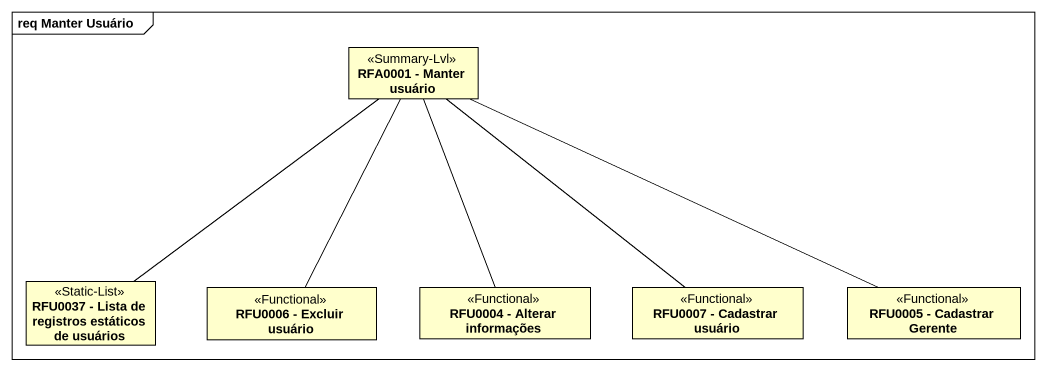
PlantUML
@startuml
mainframe req Manter Usuário
hide circle
hide empty members
class "RFA0001 - Manter usuário" as RFA0001_Manter_usuário <<Summary-Lvl>>
class "RFU0037 - Lista de registros estáticos de usuários" as RFU0037_Lista_de_registros <<Static-List>>
class "RFU0006 - Excluir usuário" as RFU0006_Excluir_usuário <<Functional>>
class "RFU0004 - Alterar informações" as RFU0004_Alterar_informações <<Functional>>
class "RFU0007 - Cadastrar usuário" as RFU0007_Cadastrar_usuário <<Functional>>
class "RFU0005 - Cadastrar Gerente" as RFU0005_Cadastrar_Gerente <<Functional>>
RFA0001_Manter_usuário -right- RFU0005_Cadastrar_Gerente
RFU0037_Lista_de_registros -up- RFA0001_Manter_usuário
RFU0006_Excluir_usuário -up- RFA0001_Manter_usuário
RFU0004_Alterar_informações -up- RFA0001_Manter_usuário
RFU0007_Cadastrar_usuário -up- RFA0001_Manter_usuário
@enduml
